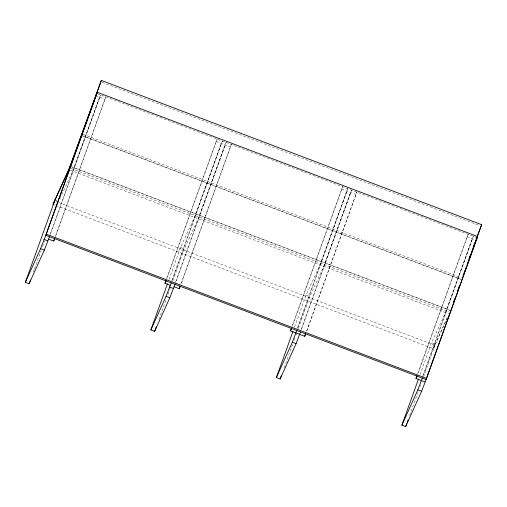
<?xml version="1.0" encoding="UTF-8"?>
<svg xmlns="http://www.w3.org/2000/svg" width="507" height="507" viewBox="0 0 507 507"><rect width="100%" height="100%" fill="white"/><g stroke="black" fill="none" stroke-linecap="round" stroke-linejoin="round"><path stroke-width="0.38" stroke-dasharray="2.54 1.9" d="M33.399 271.86L34.197 269.635M34.47 268.887L40.89 251.054M42.493 246.592L44.635 240.648M50.054 234.633L100.589 94.866L49.787 235.977M55.282 236.617L105.817 96.85L55.016 237.96M166.569 278.831L217.104 139.064L166.835 278.685M169.053 279.395L180.562 247.435L194.447 217.294L222.332 141.047L171.531 282.158M171.797 280.815L221.261 143.418M158.906 319.473L166.397 298.661M168.007 294.206L170.143 288.255M172.824 280.827L184.326 248.867L198.212 218.726L226.097 142.48L175.295 283.584M175.561 282.241L225.026 144.844M180.79 284.224L231.325 144.463L181.062 284.085M292.076 326.438L342.612 186.677L292.349 326.299M294.567 327.009L306.07 295.049L319.955 264.908L347.846 188.661L297.039 329.765M297.311 328.422L346.775 191.025M284.148 367.822L292.983 343.296M294.047 340.324L294.852 338.099M295.923 335.121L296.456 333.638M298.331 328.435L309.834 296.475L323.72 266.333L351.611 190.087L301.342 329.708M301.076 329.848L350.54 192.457M306.57 331.09L356.839 192.071L306.57 331.692M417.591 374.046L468.126 234.285L417.857 373.906M420.075 374.616L431.584 342.656L445.463 312.515L473.354 236.268L422.553 377.379M422.819 376.029L472.283 238.639M409.662 415.436L417.952 392.393M420.094 386.448L420.633 384.965M423.573 376.79L435.348 344.088L431.584 342.656M55.941 205.449L433.276 348.582L447.542 316.875M99.518 97.236L72.697 171.113L60.137 198.383M433.276 348.582L447.58 317.534M102.173 82.381L479.508 225.52M97.452 93.675L237.396 146.764M238.138 147.043L475.864 237.219M95.753 95.81L104.746 99.22M216.033 141.434L230.26 146.827M341.541 189.041L355.768 194.441M467.055 236.655L476.048 240.065M83.173 134.298L461.585 277.842M82.736 135.787L460.812 279.205M81.202 135.375L460.755 279.351M71.658 166.816L450.469 310.512M70.162 166.29L449.722 310.265M70.929 168.406L449.006 311.824M70.188 170.162L448.6 313.706M55.054 199.828L56.936 200.544M180.562 247.435L184.326 248.867M306.07 295.049L309.834 296.475M55.7 201.456L57.918 202.299M58.66 202.578L434.518 345.153M52.981 204.327L55.2 205.17"/><path stroke-width="0.76" d="M49.521 236.718L44.318 250.122L29.114 283.755L25.35 282.323L55.054 199.828M25.35 282.323L40.554 248.696L46.27 234.152L97.338 92.299L477.632 236.56L426.564 378.412L421.621 391.246L405.644 426.583L401.88 425.158L418.471 379.078M96.824 93.44L45.757 235.292L426.051 379.547L477.119 237.694M29.114 283.755L30.452 280.035M48.45 239.089L53.679 241.072L54.477 238.841M170.194 285.27L164.965 283.286L166.036 280.314M175.029 284.326L169.826 297.736L154.629 331.363L150.858 329.937L167.449 283.857M150.858 329.937L166.062 296.303L171.265 282.9M154.629 331.363L156.232 326.907M173.958 286.696L179.186 288.679L179.991 286.455M305.772 333.923L304.701 336.287L290.473 330.894L291.544 327.921M300.537 331.939L296.107 343.638L280.137 378.976L276.372 377.544L292.957 331.464M276.372 377.544L292.343 342.212L296.772 330.507M280.137 378.976L281.474 375.256M304.701 336.287L305.499 334.062M424.98 381.917L415.987 378.501L417.052 375.535M401.88 425.158L417.857 389.82L422.287 378.121M405.644 426.583L406.715 423.611M407.254 422.122L408.053 419.897M69.446 167.849L101.356 80.417L481.65 224.677L467.074 264.724M453.397 302.432L454.798 298.572M457.447 291.252L459.298 286.132M469.108 258.716L470.458 255.008M473.158 247.587L475.046 242.397M477.207 236.465L481.65 224.677M463.011 275.884L465.996 267.696M95.753 95.81L97.338 92.299M53.679 241.072L54.75 238.702M164.965 283.286L166.036 280.916M179.186 288.679L180.258 286.309M290.473 330.894L291.544 328.523M476.314 239.475L477.632 236.56M415.987 378.501L417.058 376.137M70.175 166.258L52.981 204.327L68.933 169.687L101.356 80.417M46.27 234.152L426.564 378.412M43.913 239.361L47.677 240.793M169.42 286.975L173.185 288.401M292.343 342.212L296.107 343.638M417.857 389.82L421.621 391.246M40.554 248.696L44.318 250.122M166.062 296.303L169.826 297.736"/></g></svg>
